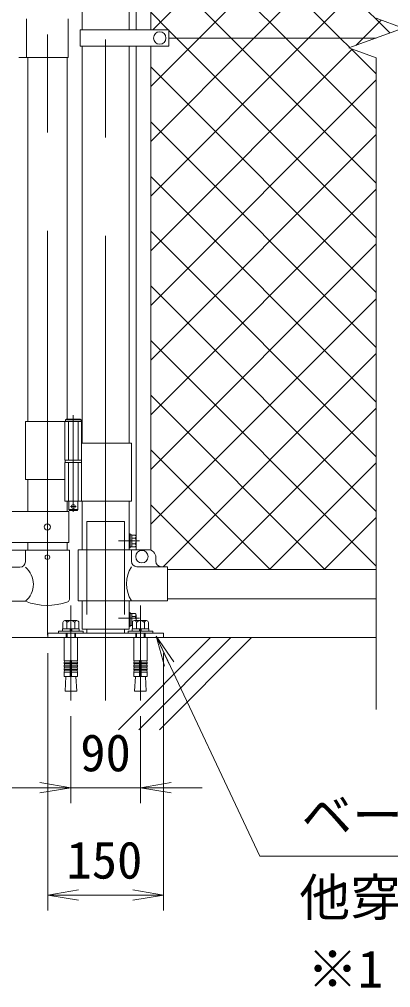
# Model space of a CAD drawing. Units: millimetres, scale not verified. Extents: x -4200 to 4200, y -2970 to 2970.
# Drawn here: x 2130 to 2611, y -491 to 760 of the extents above; entities that cross this region are included whole.
import ezdxf
from ezdxf.enums import TextEntityAlignment as Align

# ---------------------------------------------------------------- set-up
doc = ezdxf.new("R2010")
doc.units = ezdxf.units.MM
doc.header["$LTSCALE"] = 20
doc.linetypes.add('DASHED', pattern=[7.5, 6, -1.5])
doc.linetypes.add('USER1', pattern=[50.8, 31.75, -6.35, 6.35, -6.35])
for name, color, linetype, lineweight in [('0-1_D-BMK', 2, 'USER1', 13), ('0-2_D-STR1', 1, 'Continuous', 18), ('0-3_D-STR3', 3, 'Continuous', 13), ('0-4_D-STR-DIM', 7, 'Continuous', 9), ('0-5_0', 3, 'Continuous', 18), ('0-6_D-STR-TXT', 7, 'Continuous', 9), ('0-7_D-STR2', 7, 'Continuous', 9), ('0-9_D-BGD', 7, 'Continuous', 9), ('0-A_1', 7, 'Continuous', 9)]:
    doc.layers.add(name, color=color, linetype=linetype, lineweight=lineweight)
doc.styles.add('ＭＳ ゴシック', font='')
doc.styles.get('ＭＳ ゴシック').set_extended_font_data('MS Gothic')

# ---------------------------------------------------------------- blocks, each defined once
blk = doc.blocks.new('_Open')
at = {"layer": '0-5_0', "color": 7, "lineweight": 9}
blk.add_line((-20, 3.33), (0, 0), dxfattribs=at)
blk.add_lwpolyline([(-20, -3.33), (0, 0), (-20, 0)], dxfattribs=at)

msp = doc.modelspace()

# ---------------------------------------------------------------- linework, layer by layer
at = {"layer": '0-1_D-BMK'}
for p, q in [((2166.59, 1503.1), (2166.59, -35.29)), ((2241.99, 1496.61), (2241.99, -120.04)), ((2200.15, 248.79), (2200.15, 123.9)), ((2196.52, 130.87), (2203.78, 130.87)), ((2285.97, 86.37), (2258.52, 86.37)), ((2196.99, 2.97), (2196.99, -120.04)), ((2286.99, 2.97), (2286.99, -120.04)), ((2285.97, -13.63), (2258.52, -13.63))]:
    msp.add_line(p, q, dxfattribs=at)
at = {"layer": '0-2_D-STR1'}
for p, q in [((2211.74, 1203.87), (2211.74, 746.87)), ((2272.24, 1203.87), (2272.24, 746.87)), ((2211.74, 725.87), (2211.74, 212.87)), ((2272.24, 725.87), (2272.24, 212.87)), ((2141.19, 711.37), (2141.19, 240.87)), ((2191.99, 711.37), (2191.99, 243.87)), ((2141.19, 165.87), (2141.19, 124.42)), ((2191.99, 137.87), (2191.99, 124.42)), ((2211.74, 137.87), (2211.74, 75.07)), ((2272.24, 137.87), (2272.24, 75.07)), ((2141.19, 84.42), (2141.19, 74.37)), ((2191.99, 84.42), (2191.99, 74.37)), ((2321.99, 49.37), (2591.99, 49.37)), ((2211.74, 9.07), (2211.74, -27.63)), ((2272.24, 9.07), (2272.24, -27.63)), ((2321.99, 11.37), (2591.99, 11.37)), ((2211.74, -27.63), (2272.24, -27.63))]:
    msp.add_line(p, q, dxfattribs=at)
at = {"layer": '0-3_D-STR3'}
for p, q in [((2281.34, 746.87), (2281.34, 1399.07)), ((2300.34, 746.87), (2300.34, 1399.65)), ((2139.59, 761.37), (2139.59, 711.37)), ((2193.59, 761.37), (2193.59, 711.37)), ((2209.19, 746.87), (2209.19, 725.87)), ((2209.19, 746.87), (2323.99, 746.87)), ((2323.99, 746.87), (2323.99, 725.87)), ((2209.19, 725.87), (2323.99, 725.87)), ((2281.34, 75.07), (2281.34, 725.87)), ((2300.34, 74.49), (2300.34, 725.87)), ((2591.99, 736.37), (2323.99, 736.37)), ((2193.59, 711.37), (2129.49, 711.37)), ((2138.04, 240.87), (2138.04, 165.87)), ((2138.04, 240.87), (2210.95, 240.87)), ((2189.35, 240.87), (2189.35, 190.87)), ((2210.15, 242.87), (2190.15, 242.87)), ((2191.15, 243.87), (2209.15, 243.87)), ((2210.15, 242.87), (2209.15, 243.87)), ((2210.15, 242.87), (2210.15, 240.87)), ((2210.95, 240.87), (2210.95, 190.87)), ((2210.95, 212.87), (2275.29, 212.87)), ((2275.29, 212.87), (2275.29, 137.87)), ((2189.35, 190.87), (2210.95, 190.87)), ((2189.35, 187.87), (2210.95, 187.87)), ((2189.35, 187.87), (2189.35, 137.87)), ((2189.65, 190.87), (2189.65, 187.87)), ((2189.65, 187.87), (2210.65, 187.87)), ((2210.65, 190.87), (2210.65, 187.87)), ((2210.95, 187.87), (2210.95, 137.87)), ((2138.04, 165.87), (2189.24, 165.87)), ((2189.35, 137.87), (2275.29, 137.87)), ((2194.15, 137.87), (2194.15, 126.87)), ((2195.15, 125.87), (2194.15, 126.87)), ((2195.15, 125.87), (2205.15, 125.87)), ((2205.15, 125.87), (2206.15, 126.87)), ((2194.29, 84.42), (2194.29, 124.42)), ((2272.24, 95.37), (2273.84, 95.37)), ((2273.84, 95.37), (2273.84, 77.37)), ((2280.26, 93.87), (2275.84, 93.87)), ((2275.84, 93.87), (2275.84, 78.87)), ((2280.26, 90.13), (2275.84, 90.13)), ((2281.34, 92), (2281.34, 80.74)), ((2194.29, 84.42), (2103.16, 84.42)), ((2280.26, 82.61), (2275.84, 82.61)), ((2280.26, 78.87), (2275.84, 78.87)), ((2138.04, 74.37), (2111.59, 74.37)), ((2195.14, 74.37), (2138.04, 74.37)), ((2138.04, 74.37), (2138.04, 59.37)), ((2195.14, 74.37), (2195.14, 10.67)), ((2206.29, 75.07), (2296.99, 75.07)), ((2206.29, 75.07), (2206.29, 9.07)), ((2275.39, 75.07), (2275.39, 60.07)), ((2306.99, 65.07), (2306.99, 60.07)), ((2086.59, 52.37), (2131.04, 52.37)), ((2282.39, 53.07), (2321.99, 53.07)), ((2321.99, 53.07), (2321.99, 9.07)), ((2086.59, 8.37), (2138.04, 8.37)), ((2206.29, 9.07), (2321.99, 9.07)), ((2272.24, -6.07), (2273.84, -6.07)), ((2273.84, -6.07), (2273.84, -24.07)), ((2280.26, -7.57), (2275.84, -7.57)), ((2275.84, -7.57), (2275.84, -22.57)), ((2280.26, -11.31), (2275.84, -11.31)), ((2281.34, -9.44), (2281.34, -16.53)), ((2186.6, -19.03), (2186.6, -27.33)), ((2204.79, -16.53), (2189.2, -16.53)), ((2190.99, -16.53), (2202.99, -16.53)), ((2191.79, -27.33), (2191.79, -19.03)), ((2202.19, -27.33), (2202.19, -19.03)), ((2207.38, -27.33), (2207.38, -19.03)), ((2276.61, -18.83), (2275.84, -18.83)), ((2276.6, -22.57), (2275.84, -22.57)), ((2276.6, -19.03), (2276.6, -27.33)), ((2294.79, -16.53), (2279.2, -16.53)), ((2280.99, -16.53), (2292.99, -16.53)), ((2281.79, -27.33), (2281.79, -19.03)), ((2292.19, -27.33), (2292.19, -19.03)), ((2297.38, -27.33), (2297.38, -19.03)), ((2180.99, -30.33), (2180.99, -32.63)), ((2212.99, -30.33), (2180.99, -30.33)), ((2180.99, -32.63), (2212.99, -32.63)), ((2207.74, -27.33), (2186.24, -27.33)), ((2186.24, -27.33), (2186.24, -30.33)), ((2186.24, -30.33), (2207.74, -30.33)), ((2186.6, -27.33), (2207.38, -27.33)), ((2190.99, -32.63), (2190.99, -38.63)), ((2192.07, -38.63), (2192.07, -32.63)), ((2195.49, -27.33), (2196.29, -30.33)), ((2198.49, -30.33), (2197.69, -27.33)), ((2201.91, -38.63), (2201.91, -32.63)), ((2202.99, -38.63), (2202.99, -32.63)), ((2207.74, -30.33), (2207.74, -27.33)), ((2212.99, -32.63), (2212.99, -30.33)), ((2217.69, -27.63), (2217.69, -32.63)), ((2266.29, -27.63), (2266.29, -32.63)), ((2270.99, -30.33), (2270.99, -32.63)), ((2302.99, -30.33), (2270.99, -30.33)), ((2297.74, -27.33), (2276.24, -27.33)), ((2276.24, -27.33), (2276.24, -30.33)), ((2276.24, -30.33), (2297.74, -30.33)), ((2276.6, -27.33), (2297.38, -27.33)), ((2280.99, -32.63), (2280.99, -38.63)), ((2282.07, -38.63), (2282.07, -32.63)), ((2285.49, -27.33), (2286.29, -30.33)), ((2288.49, -30.33), (2287.69, -27.33)), ((2291.91, -38.63), (2291.91, -32.63)), ((2292.99, -38.63), (2292.99, -32.63)), ((2297.74, -30.33), (2297.74, -27.33)), ((2302.99, -32.63), (2302.99, -30.33)), ((2188.34, -38.63), (2188.34, -68.67)), ((2188.34, -38.63), (2205.64, -38.63)), ((2205.64, -38.63), (2205.64, -68.67)), ((2278.34, -38.63), (2278.34, -68.67)), ((2295.64, -38.63), (2295.64, -68.67)), ((2195.99, -68.67), (2188.34, -68.67)), ((2188.34, -71.17), (2188.78, -68.71)), ((2188.34, -71.17), (2195.99, -71.17)), ((2188.34, -71.17), (2188.34, -72.67)), ((2188.34, -72.67), (2195.99, -72.67)), ((2188.34, -75.17), (2188.78, -72.71)), ((2195.99, -68.67), (2195.99, -88.63)), ((2197.99, -68.67), (2205.64, -68.67)), ((2197.99, -68.67), (2197.99, -88.63)), ((2205.64, -71.17), (2197.99, -71.17)), ((2205.64, -72.67), (2197.99, -72.67)), ((2205.64, -71.17), (2205.21, -68.71)), ((2205.64, -75.17), (2205.21, -72.71)), ((2205.64, -71.17), (2205.64, -72.67)), ((2285.99, -68.67), (2278.34, -68.67)), ((2278.34, -71.17), (2278.78, -68.71)), ((2278.34, -71.17), (2285.99, -71.17)), ((2278.34, -71.17), (2278.34, -72.67)), ((2278.34, -72.67), (2285.99, -72.67)), ((2278.34, -75.17), (2278.78, -72.71)), ((2285.99, -68.67), (2285.99, -88.63)), ((2287.99, -68.67), (2295.64, -68.67)), ((2287.99, -68.67), (2287.99, -88.63)), ((2295.64, -71.17), (2287.99, -71.17)), ((2295.64, -72.67), (2287.99, -72.67)), ((2295.64, -71.17), (2295.21, -68.71)), ((2295.64, -75.17), (2295.21, -72.71)), ((2295.64, -71.17), (2295.64, -72.67)), ((2188.34, -75.17), (2195.99, -75.17)), ((2188.34, -75.17), (2188.34, -76.67)), ((2188.34, -76.67), (2195.99, -76.67)), ((2188.34, -79.17), (2188.78, -76.71)), ((2188.34, -79.17), (2195.99, -79.17)), ((2188.34, -79.17), (2188.34, -80.67)), ((2188.34, -83.13), (2188.78, -80.67)), ((2188.34, -80.67), (2195.99, -80.67)), ((2188.34, -83.13), (2195.99, -83.13)), ((2188.34, -83.13), (2188.34, -88.63)), ((2205.64, -75.17), (2197.99, -75.17)), ((2205.64, -76.67), (2197.99, -76.67)), ((2205.64, -79.17), (2197.99, -79.17)), ((2205.64, -80.67), (2197.99, -80.67)), ((2205.64, -83.13), (2197.99, -83.13)), ((2205.64, -79.17), (2205.21, -76.71)), ((2205.64, -83.13), (2205.21, -80.67)), ((2205.64, -75.17), (2205.64, -76.67)), ((2205.64, -79.17), (2205.64, -80.67)), ((2205.64, -83.13), (2205.64, -88.63)), ((2278.34, -75.17), (2285.99, -75.17)), ((2278.34, -75.17), (2278.34, -76.67)), ((2278.34, -76.67), (2285.99, -76.67)), ((2278.34, -79.17), (2278.78, -76.71)), ((2278.34, -79.17), (2285.99, -79.17)), ((2278.34, -79.17), (2278.34, -80.67)), ((2278.34, -83.13), (2278.78, -80.67)), ((2278.34, -80.67), (2285.99, -80.67)), ((2278.34, -83.13), (2285.99, -83.13)), ((2278.34, -83.13), (2278.34, -88.63)), ((2295.64, -75.17), (2287.99, -75.17)), ((2295.64, -76.67), (2287.99, -76.67)), ((2295.64, -79.17), (2287.99, -79.17)), ((2295.64, -80.67), (2287.99, -80.67)), ((2295.64, -83.13), (2287.99, -83.13)), ((2295.64, -79.17), (2295.21, -76.71)), ((2295.64, -83.13), (2295.21, -80.67)), ((2295.64, -75.17), (2295.64, -76.67)), ((2295.64, -79.17), (2295.64, -80.67)), ((2295.64, -83.13), (2295.64, -88.63)), ((2188.34, -88.63), (2205.64, -88.63)), ((2190.5, -88.63), (2189.41, -107.73)), ((2203.49, -88.63), (2204.57, -107.73)), ((2278.34, -88.63), (2295.64, -88.63)), ((2280.5, -88.63), (2279.41, -107.73)), ((2293.49, -88.63), (2294.57, -107.73)), ((2204.57, -107.73), (2189.41, -107.73)), ((2294.57, -107.73), (2279.41, -107.73))]:
    msp.add_line(p, q, dxfattribs=at)
at = {"layer": '0-3_D-STR3', "linetype": 'DASHED'}
for p, q in [((2193.85, 240.87), (2193.85, 190.87)), ((2206.45, 240.87), (2206.45, 190.87)), ((2193.85, 187.87), (2193.85, 137.87)), ((2206.45, 187.87), (2206.45, 137.87)), ((2217.69, 111.37), (2217.69, -27.63)), ((2217.69, 111.37), (2266.29, 111.37)), ((2266.29, 111.37), (2266.29, -27.63))]:
    msp.add_line(p, q, dxfattribs=at)
at = {"layer": '0-3_D-STR3'}
for points in [[(2191.15, 243.87), (2190.15, 242.87), (2190.15, 240.87)], [(2206.15, 137.87), (2206.15, 126.87), (2194.15, 126.87)], [(2194.29, 124.42), (2086.59, 124.42), (2036.59, 74.42)], [(2272.24, 95.37), (2272.24, 77.37), (2273.84, 77.37)], [(2272.24, -6.07), (2272.24, -24.07), (2273.84, -24.07)]]:
    msp.add_lwpolyline(points, dxfattribs=at)
for points in [[(2275.84, 94.07), (2273.84, 94.07), (2273.84, 78.67), (2275.84, 78.67)], [(2275.84, -7.37), (2273.84, -7.37), (2273.84, -22.77), (2275.84, -22.77)], [(2166.99, -38.63), (2316.99, -38.63), (2316.99, -32.63), (2166.99, -32.63)]]:
    msp.add_lwpolyline(points, close=True, dxfattribs=at)
for centre, radius in [((2311.99, 736.37), 8), ((2200.15, 130.87), 2.5), ((2166.59, 104.42), 4), ((2166.59, 65.37), 3), ((2288.99, 66.07), 8)]:
    msp.add_circle(centre, radius, dxfattribs=at)
for centre, radius, start, end in [((2279.18, 92), 2.16, 300, 60), ((2274.26, 86.37), 7.08, 327.93138, 32.06862), ((2279.18, 80.74), 2.16, 300, 60), ((2296.99, 65.07), 10, 0, 90), ((2131.04, 59.37), 7, 270, 0), ((2119.84, 30.37), 28.55, 309.59418, 50.40582), ((2309.61, 31.07), 40.68, 147.25964, 212.74036), ((2282.39, 60.07), 7, 180, 270), ((2313.99, 60.07), 7, 180, 270), ((2166.59, 83.1), 80, 249.0916, 289.22051), ((2191.84, 10.67), 3.3, 289.22051, 0), ((2279.18, -9.44), 2.16, 300, 60), ((2274.26, -15.07), 7.08, 348.07662, 32.06862), ((2189.2, -19.13), 2.6, 2.20423, 177.79577), ((2196.99, -23.18), 6.65, 38.61324, 141.38676), ((2204.79, -19.13), 2.6, 2.20423, 177.79577), ((2204.79, -19.13), 2.6, 2.20423, 177.79577), ((2279.2, -19.13), 2.6, 2.20423, 177.79577), ((2286.99, -23.18), 6.65, 38.61324, 141.38676), ((2294.79, -19.13), 2.6, 2.20423, 177.79577), ((2196.99, -68.67), 1, 0, 180), ((2286.99, -68.67), 1, 0, 180)]:
    msp.add_arc(centre, radius, start, end, dxfattribs=at)
at = {"layer": '0-4_D-STR-DIM'}
for p, q in [((2627.23, 749.19), (2591.99, 762.02)), ((2556.75, 723.54), (2627.23, 749.19)), ((2591.99, 710.72), (2556.75, 723.54)), ((2591.99, -131.63), (2591.99, 710.72)), ((2166.99, -58.63), (2166.99, -391.25)), ((2316.99, -58.63), (2316.99, -391.25)), ((2196.99, -140.04), (2196.99, -252.54)), ((2286.99, -140.04), (2286.99, -252.54)), ((2156.99, -232.54), (2116.99, -232.54)), ((2196.99, -232.54), (2286.99, -232.54)), ((2326.99, -232.54), (2366.99, -232.54)), ((2206.99, -371.25), (2276.99, -371.25))]:
    msp.add_line(p, q, dxfattribs=at)
at = {"layer": '0-6_D-STR-TXT'}
msp.add_lwpolyline([(3288.07, -321.11), (2441.46, -321.11), (2308.15, -38.36)], dxfattribs=at)
at = {"layer": '0-7_D-STR2'}
for p, q in [((2609.94, 742.9), (2300.34, 1052.5)), ((2302.95, 746.87), (2591.99, 1035.9)), ((2363.17, 736.37), (2591.99, 965.19)), ((2475.05, 736.37), (2300.34, 911.08)), ((2433.88, 736.37), (2591.99, 894.48)), ((2404.34, 736.37), (2300.34, 840.37)), ((2504.59, 736.37), (2591.99, 823.77)), ((2323.13, 746.87), (2300.34, 769.66)), ((2300.34, 673.54), (2363.17, 736.37)), ((2300.34, 602.83), (2433.88, 736.37)), ((2300.34, 532.12), (2504.59, 736.37)), ((2591.99, 548.72), (2404.34, 736.37)), ((2591.99, 619.43), (2475.05, 736.37)), ((2300.34, 461.41), (2560.95, 722.02)), ((2591.99, 690.14), (2559.64, 722.49)), ((2591.99, 407.3), (2300.34, 698.95)), ((2300.34, 390.7), (2591.99, 682.35)), ((2591.99, 336.59), (2300.34, 628.24)), ((2300.34, 319.99), (2591.99, 611.64)), ((2591.99, 265.87), (2300.34, 557.52)), ((2300.34, 249.28), (2591.99, 540.93)), ((2591.99, 195.16), (2300.34, 486.81)), ((2300.34, 178.57), (2591.99, 470.22)), ((2591.99, 124.45), (2300.34, 416.1)), ((2300.34, 107.86), (2591.99, 399.51)), ((2591.99, 53.74), (2300.34, 345.39)), ((2316.26, 53.07), (2591.99, 328.8)), ((2525.66, 49.37), (2300.34, 274.68)), ((2383.27, 49.37), (2591.99, 258.09)), ((2454.95, 49.37), (2300.34, 203.97)), ((2453.98, 49.37), (2591.99, 187.38)), ((2384.23, 49.37), (2300.34, 133.26)), ((2524.69, 49.37), (2591.99, 116.66))]:
    msp.add_line(p, q, dxfattribs=at)
for points in [[(2558.1, 724.03), (2545.76, 736.37), (2300.34, 981.79)], [(2565.74, 726.81), (2575.3, 736.37), (2598.56, 759.63)], [(2591.99, 478.01), (2333.63, 736.37), (2323.99, 746.01)]]:
    msp.add_lwpolyline(points, dxfattribs=at)
at = {"layer": '0-9_D-BGD'}
for p, q in [((2591.99, -38.63), (-108.01, -38.63)), ((2258.59, -157.69), (2377.65, -38.63))]:
    msp.add_line(p, q, dxfattribs=at)
at = {"layer": '0-A_1'}
for p, q in [((2285.1, -157.69), (2404.16, -38.63)), ((2311.62, -157.69), (2430.68, -38.63))]:
    msp.add_line(p, q, dxfattribs=at)

# ---------------------------------------------------------------- block references
at = {"layer": '0-4_D-STR-DIM', "xscale": 2, "yscale": 2}
for p in [(2196.99, -232.54), (2316.99, -371.25)]:
    msp.add_blockref('_Open', p, dxfattribs=at)
at = {"layer": '0-4_D-STR-DIM', "xscale": 2, "yscale": 2, "rotation": 180}
for p in [(2286.99, -232.54), (2166.99, -371.25)]:
    msp.add_blockref('_Open', p, dxfattribs=at)
at = {"layer": '0-6_D-STR-TXT', "xscale": 2, "yscale": 2, "rotation": 115.24209}
msp.add_blockref('_Open', (2307.3, -36.55), dxfattribs=at)

# ---------------------------------------------------------------- texts
at = {"layer": '0-4_D-STR-DIM', "style": 'ＭＳ ゴシック'}
for s, p in [('90', (2209.12, -225.8)), ('150', (2191.34, -364.5))]:
    msp.add_text(s, height=48.09, dxfattribs=at).set_placement(p, align=Align.BOTTOM_LEFT)
at = {"layer": '0-6_D-STR-TXT', "style": 'ＭＳ ゴシック'}
for s, p in [('ベースプレート 150x150x6 ', (2495.43, -306.5)), ('他穿孔めねじアンカーM12', (2492.81, -412.73)), ('※1', (2502.9, -505.39))]:
    msp.add_text(s, height=48.09, dxfattribs=at).set_placement(p, align=Align.BOTTOM_LEFT)

doc.saveas('drawing.dxf')
